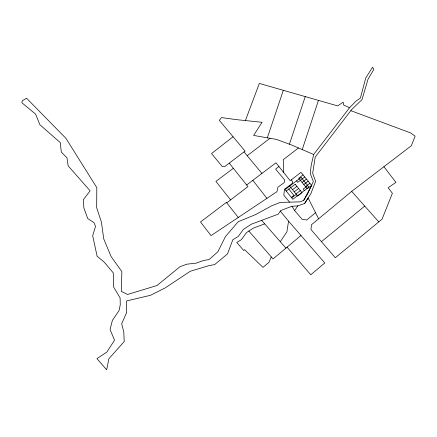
<?xml version="1.0" encoding="UTF-8"?>
<svg xmlns="http://www.w3.org/2000/svg" width="437" height="437" viewBox="0 0 437 437"><rect width="100%" height="100%" fill="white"/><g stroke="black" fill="none" stroke-linecap="round" stroke-linejoin="round"><path stroke-width="0.66" d="M280.303 211.109L288.557 221.149L286.901 231.878L280.292 241.699M304.644 203.516L310.86 193.662L315.623 181.377L312.657 173.265L315.203 157.074L351.599 109.643L361.994 99.647L368.069 79.108L373.777 69.554L372.559 67.194L365.769 77.933L360.399 98.057L356.008 101.116L349.551 107.726L313.657 154.49L311.128 165.683L310.27 173.527L313.329 181.546L307.511 194.099L303.688 200.386L300.143 201.856L280.166 202.407L271.579 205.865L255.525 214.627L238.225 221.706L225.405 236.625L217.91 251.712L209.165 259.534L203.604 260.479L196.169 263.156L186.839 264.183L180.093 266.652L156.949 285.536L127.571 294.451L121.295 291.397L121.857 271.623L111.091 256.546L103.755 238.93L101.406 222.062L96.681 207.783L96.806 187.637L65.943 138.36L26.553 98.205L22.336 100.734L21.85 102.717L35.605 114.133L39.865 124.709L60.279 142.642L61.306 152.103L66.954 157.768L68.177 165.891L90.12 190.811L83.363 199.687L83.877 207.974L87.744 218.566L93.993 222.619L95.523 226.399L92.682 235.729L97.112 256.224L104.143 262.074L113.254 272.83L113.598 286.989L120.115 297.936L120.262 304.802L119.001 310.707L112.396 320.321L110.075 329.514L114.538 340.215L106.814 352.118L96.91 358.619L106.694 369.806L108.862 358.755L124.212 341.559L123.78 332.044L121.688 323.691L126.604 312.657L126.61 300.946L150.541 295.286L165.197 287.901L190.242 271.273L209.372 265.521L214.627 264.609L227.502 253.919L232.839 239.716L238.291 236.428L243.354 229.452L251.384 224.186L278.243 214.157L280.674 210.558L291.894 206.275L297.854 205.882L304.644 203.516L308.134 197.983L318.611 218.806M302.24 149.585L318.458 100.395M289.436 144.205L305.244 96.604M267.34 137.824L283.307 90.312M245.414 120.541L259.332 83.434L337.681 105.907L343.187 102.154L343.629 105.022L349.551 107.726M271.301 256.967L268.935 262.358L262.97 267.357L244.562 249.625L243.715 250.51L236.788 242.442L241.35 239.695L246.468 232.631L253.411 228.076L264.707 223.859M303.688 200.386L311.619 185.425L300.951 172.336L290.206 180.694L275.982 162.815L246.637 184.977M315.541 212.704L306.79 219.964L302.218 219.401L294.598 210.579L297.854 205.882M300.978 235.488L273.01 258.939L248.861 231.064M350.824 110.659L410.747 132.974L415.15 136.191L411.337 145.75L351.665 191.373L311.537 224.673L310.958 229.523L335.326 257.743L382.064 219.177L392.382 193.296L388.16 187.763L395.927 182.382L383.91 166.721M321.452 241.677L364.753 206.089M233.063 136.754L211.557 153.562L222.1 166.371L224.613 166.655L245.075 151.093L219.336 120.366L221.472 117.591L236.723 119.672L262.058 122.284L253.613 135.426L276.512 139.425L291.359 144.915L313.657 154.49M278.926 166.519L275.616 169.141L284.706 179.995L284.197 182.617L277.948 187.162L276.943 191.668L211.033 235.614L200.528 221.963L226.355 202.38L238.269 217.451M298.471 147.968L283.231 159.718L283.657 172.462M247.2 155.73L269.984 138.289M226.743 202.872L247.948 186.615L229.261 163.138M303.032 174.893L298.69 178.192L307.266 188.74L311.619 185.425M286.213 191.067L290.758 187.61L289.589 186.167M304.747 176.99L297.717 182.316L296.543 180.874M292.544 189.685L296.898 186.375M302.114 182.404L306.463 179.094M294.254 191.799L298.608 188.489M303.83 184.512L308.178 181.202M291.342 197.437L293.959 195.448L288.835 189.095M295.964 193.919L300.323 190.603M305.545 186.626L309.899 183.311M291.676 197.846L296.226 194.383L297.4 195.836M307.746 185.61L303.196 189.074L304.376 190.527M233.363 168.294L215.927 181.404L230.605 199.917M351.665 191.373L378.797 221.887M261.643 220.352L285.907 248.129M288.557 221.149L324.789 262.981L310.751 274.802L287.049 247.167M244.032 151.929L261.943 173.418M289.567 202.151L283.81 195.192L284.542 189.221L292.348 183.387L292.795 181.765L291.282 179.858M252.826 180.306L266.92 198.354M292.025 206.264L294.598 210.579M301.082 177.427L285.05 189.62L292.845 199.305L308.926 187.058L301.082 177.427M295.188 184.267L290.834 187.571L297.679 196.044L302.038 192.722L295.188 184.267"/></g></svg>
